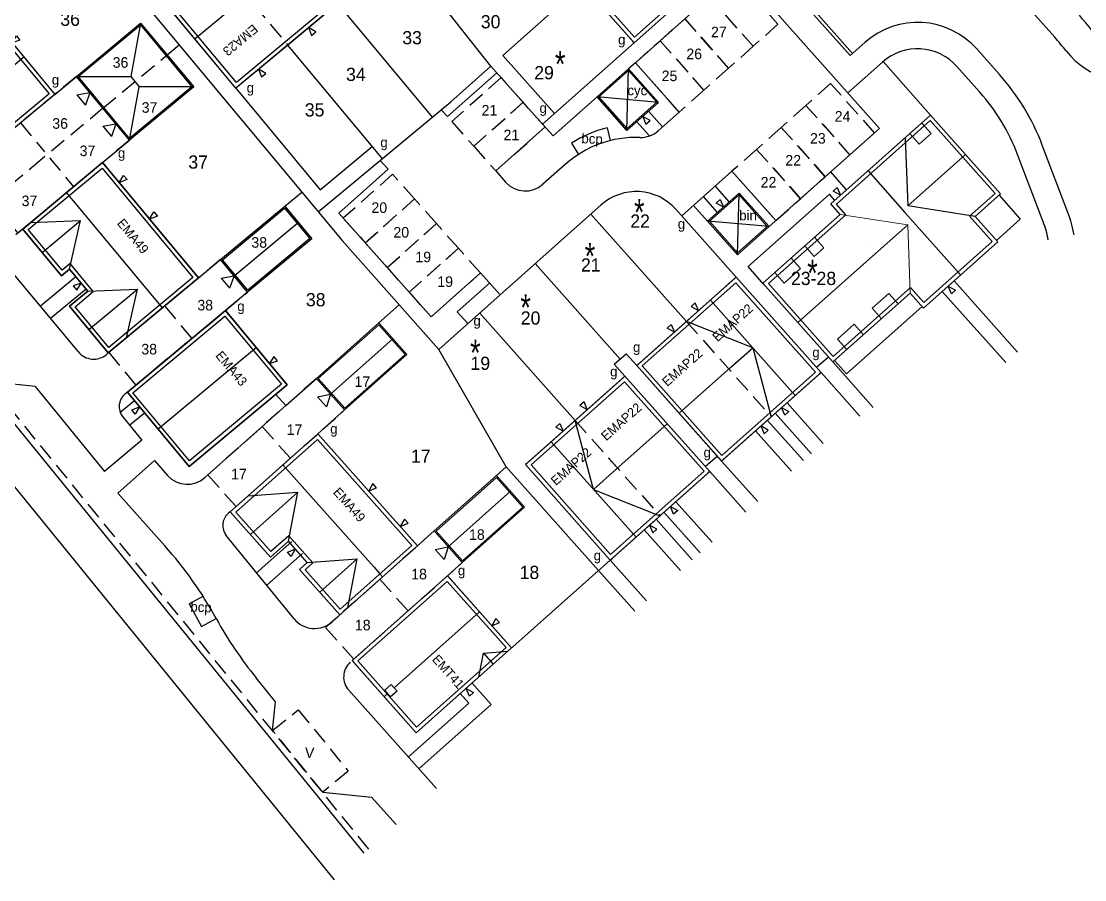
# Model space of a CAD drawing. Header units: millimetres. Extents: x 417385519 to 419804394, y 187233028 to 187812599.
# Drawn here: x 419588950 to 419669468, y 187490802 to 187555782 of the extents above; entities that cross this region are included whole.
import ezdxf
from ezdxf.enums import TextEntityAlignment as Align

# ---------------------------------------------------------------- set-up
doc = ezdxf.new("R2018")
doc.units = ezdxf.units.MM
doc.header["$LTSCALE"] = 100
doc.linetypes.add('DASHED', pattern=[19.05, 12.7, -6.35])
for name, color, linetype in [('0 Porch Detail', 7, 'Continuous'), ('CB-E-CHANNEL', 3, 'Continuous'), ('CB-E-FOOTPATH', 1, 'Continuous'), ('CB-H-CHIMNEY', 1, 'Continuous'), ('CB-H-DOORFRONT', 1, 'Continuous'), ('CB-H-DOORREAR', 4, 'Continuous'), ('CB-H-EXTWALL', 3, 'Continuous'), ('CB-H-EXTWALL2', 7, 'Continuous'), ('CB-H-GARAGE-DOOR', 4, 'Continuous'), ('CB-H-PARTY CENTRE', 1, 'DASHED'), ('CB-H-ROOF', 1, 'Continuous'), ('CB-P-AFFORDABLE', 10, 'Continuous'), ('CB-P-DRIVE', 7, 'Continuous'), ('CB-P-FENCE', 2, 'Continuous'), ('CB-P-FOOTPATH', 1, 'Continuous'), ('CB-P-GATES', 6, 'Continuous'), ('CB-P-HOUSE-REF', 7, 'Continuous'), ('CB-P-PARKING', 1, 'DASHED'), ('CB-P-PARKING-NO', 1, 'Continuous'), ('CB-P-PLOT-NO', 4, 'Continuous'), ('CB-REVCLOUD', 10, 'Continuous'), ('H-House-Outline', 7, 'Continuous')]:
    doc.layers.add(name, color=color, linetype=linetype)
doc.layers.add('CB FURNITURE', color=1, linetype='Continuous', lineweight=9)
doc.styles.add('CB-P-HOUSE-REF', font='')
doc.styles.add('Cooper Baillie', font='')
doc.styles.add('SIMON COOPER SWISS LIGHT CONDENSED', font='')
doc.styles.get("Standard").update_dxf_attribs({"font": 'arial.ttf'})
doc.styles.get('CB-P-HOUSE-REF').set_extended_font_data('Gill Sans')
doc.styles.get('Cooper Baillie').set_extended_font_data('Gill Sans')
doc.styles.get('SIMON COOPER SWISS LIGHT CONDENSED').set_extended_font_data('Swis721 LtCn BT')

# ---------------------------------------------------------------- blocks, each defined once
blk = doc.blocks.new('*U265')
at = {"layer": 'CB-H-EXTWALL2'}
for p, q in [((0, 7817), (6290, 7817)), ((0, 1500), (0, 7817)), ((6290, 7817), (6290, 1500)), ((6290, 1500), (0, 1500))]:
    blk.add_line(p, q, dxfattribs=at)
at = {"layer": 'CB-H-GARAGE-DOOR'}
for p, q in [((1102, 634), (1602, 1500)), ((1602, 1500), (2102, 634)), ((4188, 634), (4688, 1500)), ((4688, 1500), (5187, 634)), ((1102, 634), (2102, 634)), ((4188, 634), (5187, 634))]:
    blk.add_line(p, q, dxfattribs=at)
at = {"layer": 'CB-H-ROOF'}
for p, q in [((0, 7817), (2650, 4658)), ((6290, 7817), (3640, 4658)), ((0, 1500), (2650, 4658)), ((2650, 4658), (3640, 4658)), ((6290, 1500), (3640, 4658))]:
    blk.add_line(p, q, dxfattribs=at)
at = {"layer": 'CB-P-PARKING'}
for p, q in [((3145, 1500), (3145, 7817)), ((0, 1500), (0, -4500)), ((3145, 1500), (3145, -4500)), ((6290, 1500), (6290, -4500)), ((0, -4000), (2852, -4000)), ((3438, -4000), (6290, -4000)), ((0, -4500), (0, -9500)), ((3145, -4500), (3145, -9500)), ((6290, -4500), (6290, -9500)), ((0, -9500), (6290, -9500))]:
    blk.add_line(p, q, dxfattribs=at)
blk = doc.blocks.new('*U257')
at = {"layer": 'CB-H-EXTWALL2'}
for p, q in [((0, 7817), (3204, 7817)), ((0, 1500), (0, 7817)), ((3204, 7817), (3204, 1500)), ((3204, 1500), (0, 1500))]:
    blk.add_line(p, q, dxfattribs=at)
at = {"layer": 'CB-H-GARAGE-DOOR'}
for p, q in [((1102, 634), (1602, 1500)), ((1602, 1500), (2102, 634)), ((1102, 634), (2102, 634))]:
    blk.add_line(p, q, dxfattribs=at)
at = {"layer": 'CB-H-ROOF'}
blk.add_line((1602, 1500), (1602, 7817), dxfattribs=at)
at = {"layer": 'CB-P-PARKING'}
for p, q in [((0, 1500), (0, -4500)), ((3204, -4500), (3204, 1500)), ((0, -4000), (3204, -4000)), ((0, -4500), (0, -9500)), ((3204, -4500), (3204, -9500)), ((0, -9500), (3204, -9500))]:
    blk.add_line(p, q, dxfattribs=at)
blk = doc.blocks.new('*U240')
at = {"layer": '0 Porch Detail'}
for points in [[(8248, 5689), (8248, 5989), (7948, 5989), (7948, 5689)], [(8248, 3676), (8248, 3976), (7948, 3976), (7948, 3676)]]:
    blk.add_lwpolyline(points, close=True, dxfattribs=at)
at = {"layer": 'CB-H-DOORFRONT', "flags": 128}
blk.add_lwpolyline([(7903, 5262), (7903, 4847), (7303, 5055)], close=True, dxfattribs=at)
at = {"layer": 'CB-H-DOORREAR', "flags": 128}
blk.add_lwpolyline([(5264, 10265), (4848, 10265), (5056, 9665)], close=True, dxfattribs=at)
at = {"layer": 'CB-H-EXTWALL'}
for points in [[(176, 9665), (0, 9665), (0, 0), (176, 0)], [(176, 0), (7303, 0), (7303, 9665), (176, 9665)]]:
    blk.add_lwpolyline(points, dxfattribs=at)
at = {"layer": 'CB-H-ROOF'}
for p, q in [((3652, 9665), (3652, 1018)), ((6187, 7808, 0), (7303, 9273)), ((7303, 6342), (6187, 7808, 0)), ((6187, 7808, 0), (7303, 7808)), ((3652, 1018), (3652, 352)), ((3652, 352), (3652, 0))]:
    blk.add_line(p, q, dxfattribs=at)
at = {"layer": 'CB-P-HOUSE-REF', "style": 'CB-P-HOUSE-REF'}
blk.add_attdef('EMT41', text='', height=700, dxfattribs=at).set_placement((5452, 4884), align=Align.MIDDLE_CENTER)
blk = doc.blocks.new('*U195')
at = {"layer": 'CB-H-DOORFRONT', "flags": 128}
blk.add_lwpolyline([(1437, -600), (1021, -600), (1229, 0)], close=True, dxfattribs=at)
at = {"layer": 'CB-H-DOORREAR', "flags": 128}
blk.add_lwpolyline([(3235, 10265), (2820, 10265), (3027, 9665)], close=True, dxfattribs=at)
at = {"layer": 'CB-H-EXTWALL'}
for p, q in [((5095, 9665), (176, 9665)), ((5095, 0), (176, 0))]:
    blk.add_line(p, q, dxfattribs=at)
blk.add_lwpolyline([(5095, 9665), (5271, 9665), (5271, 0), (5095, 0)], dxfattribs=at)
at = {"layer": 'CB-H-PARTY CENTRE'}
blk.add_line((176, 0), (176, 9665), dxfattribs=at)
at = {"layer": 'CB-H-ROOF'}
blk.add_line((0, 4832), (5271, 4832), dxfattribs=at)
at = {"layer": 'CB-P-HOUSE-REF', "style": 'CB-P-HOUSE-REF'}
blk.add_attdef('EMA23', text='', height=700, dxfattribs=at).set_placement((2685, 7098), align=Align.MIDDLE_CENTER)
blk = doc.blocks.new('*U196')
at = {"layer": 'CB-H-DOORFRONT', "flags": 128}
blk.add_lwpolyline([(1437, -600), (1021, -600), (1229, 0)], close=True, dxfattribs=at)
at = {"layer": 'CB-H-DOORREAR', "flags": 128}
blk.add_lwpolyline([(3235, 10265), (2820, 10265), (3027, 9665)], close=True, dxfattribs=at)
at = {"layer": 'CB-H-EXTWALL'}
for p, q in [((5095, 9665), (176, 9665)), ((5095, 0), (176, 0))]:
    blk.add_line(p, q, dxfattribs=at)
at = {"layer": 'CB-H-PARTY CENTRE'}
for p, q in [((176, 0), (176, 9665)), ((5095, 0), (5095, 9665))]:
    blk.add_line(p, q, dxfattribs=at)
at = {"layer": 'CB-H-ROOF'}
blk.add_line((0, 4832), (5271, 4832), dxfattribs=at)
at = {"layer": 'CB-P-HOUSE-REF', "style": 'CB-P-HOUSE-REF'}
blk.add_attdef('EMA23', text='', height=700, dxfattribs=at).set_placement((2685, 7098), align=Align.MIDDLE_CENTER)
blk = doc.blocks.new('*U207')
at = {"layer": 'CB-H-DOORFRONT', "flags": 128}
blk.add_lwpolyline([(5595, 1200), (5179, 1200), (5387, 1800)], close=True, dxfattribs=at)
at = {"layer": 'CB-H-DOORREAR', "flags": 128}
for points in [[(5997, 9477), (5581, 9477), (5789, 8878)], [(9597, 9477), (9181, 9477), (9389, 8878)]]:
    blk.add_lwpolyline(points, close=True, dxfattribs=at)
at = {"layer": 'CB-H-EXTWALL'}
blk.add_lwpolyline([(4602, 1800), (4602, 0), (0, 0), (0, 8878), (11352, 8878), (11352, 1012), (6750, 1012), (6750, 1800)], close=True, dxfattribs=at)
at = {"layer": 'CB-H-ROOF'}
for p, q in [((0, 5339), (10335, 5339)), ((10335, 5339), (11000, 5339)), ((11000, 5339), (11352, 5339)), ((0, 1800), (2301, 4803)), ((2301, 0), (2301, 4803)), ((4602, 1800), (2301, 4803)), ((6750, 1800), (9051, 4803)), ((9051, 1012), (9051, 4803)), ((11352, 1800), (9051, 4803))]:
    blk.add_line(p, q, dxfattribs=at)
at = {"layer": 'CB-P-HOUSE-REF', "style": 'CB-P-HOUSE-REF'}
blk.add_attdef('EMA49', text='', height=700, dxfattribs=at).set_placement((5603, 7088), align=Align.MIDDLE_CENTER)
blk = doc.blocks.new('*U202')
at = {"layer": 'CB-H-DOORFRONT', "flags": 128}
blk.add_lwpolyline([(1656, -600), (1241, -600), (1448, 0)], close=True, dxfattribs=at)
at = {"layer": 'CB-H-DOORREAR', "flags": 128}
blk.add_lwpolyline([(5435, 10265), (5019, 10265), (5227, 9665)], close=True, dxfattribs=at)
at = {"layer": 'CB-H-EXTWALL'}
for points in [[(176, 9665), (0, 9665), (0, 0), (176, 0)], [(176, 0), (7303, 0), (7303, 9665), (176, 9665)]]:
    blk.add_lwpolyline(points, dxfattribs=at)
at = {"layer": 'CB-H-ROOF'}
blk.add_line((3652, 9665), (3652, 0), dxfattribs=at)
at = {"layer": 'CB-P-HOUSE-REF', "style": 'CB-P-HOUSE-REF'}
blk.add_attdef('EMA43', text='', height=700, dxfattribs=at).set_placement((3659, 7205), align=Align.MIDDLE_CENTER)
blk = doc.blocks.new('*U212')
at = {"layer": 'CB-H-DOORFRONT', "flags": 128}
blk.add_lwpolyline([(1429, -600), (1013, -600), (1221, 0)], close=True, dxfattribs=at)
at = {"layer": 'CB-H-DOORREAR', "flags": 128}
blk.add_lwpolyline([(1782, 10265), (1367, 10265), (1574, 9665)], close=True, dxfattribs=at)
at = {"layer": 'CB-H-EXTWALL'}
for points in [[(5882, 9665), (176, 9665)], [(5882, 0), (6058, 0), (6058, 9665), (5882, 9665)], [(176, 0), (5882, 0)]]:
    blk.add_lwpolyline(points, dxfattribs=at)
at = {"layer": 'CB-H-PARTY CENTRE'}
blk.add_line((176, 9665), (176, 0), dxfattribs=at)
at = {"layer": 'CB-H-ROOF'}
blk.add_line((0, 4832), (6058, 4832), dxfattribs=at)
at = {"layer": 'CB-P-HOUSE-REF', "color": 1, "style": 'CB-P-HOUSE-REF'}
blk.add_attdef('EMAP32', text='', height=700, dxfattribs=at).set_placement((3066, 7077), align=Align.MIDDLE_CENTER)
blk = doc.blocks.new('*U271')
at = {"layer": 'CB-P-PARKING'}
for points in [[(-1250, 0), (1250, 0), (1250, 5000), (-1250, 5000)], [(1250, 0), (3750, 0), (3750, 5000), (1250, 5000)], [(3750, 0), (6250, 0), (6250, 5000), (3750, 5000)], [(6250, 0), (8750, 0), (8750, 5000), (6250, 5000)]]:
    blk.add_lwpolyline(points, close=True, dxfattribs=at)
blk = doc.blocks.new('*U272')
at = {"layer": 'CB-P-PARKING'}
for points in [[(-1250, 0), (1250, 0), (1250, 5000), (-1250, 5000)], [(1250, 0), (3750, 0), (3750, 5000), (1250, 5000)]]:
    blk.add_lwpolyline(points, close=True, dxfattribs=at)
blk = doc.blocks.new('CB-CYCLE-6-SPACES')
at = {"layer": 'CB-H-DOORFRONT', "flags": 128}
blk.add_lwpolyline([(1810, -600), (1394, -600), (1602, 0)], close=True, dxfattribs=at)
at = {"layer": 'CB-H-EXTWALL2'}
blk.add_lwpolyline([(0, 3406), (3204, 3406), (3204, 0), (0, 0)], close=True, dxfattribs=at)
blk = doc.blocks.new('BLOCK A - REV A')
at = {"layer": 'CB FURNITURE'}
for q in [(7848, 7970), (7848, 0)]:
    blk.add_line((11131, 3985, 0), q, dxfattribs=at)
blk.add_lwpolyline([(15840, 9040), (15840, 7974), (17050, 7974), (17050, 9040)], dxfattribs=at)
for points, elevation in [([(1214, 7970), (1214, 6904), (2874, 6904), (2874, 7970)], -18), ([(4252, 7970), (4252, 6904), (5237, 6904), (5237, 7970)], -19), ([(1408, 0), (1408, 1063), (3104, 1063), (3104, 0)], -75), ([(4920, 0), (4920, 1063), (6616, 1063), (6616, 0)], -75)]:
    blk.add_lwpolyline(points, dxfattribs=dict(at, elevation=elevation))
at = {"layer": 'CB-H-DOORFRONT', "elevation": 0, "flags": 128}
for points in [[(8615, 9639), (9030, 9639), (8823, 9040)], [(10550, -2118), (10135, -2118), (10342, -1518)]]:
    blk.add_lwpolyline(points, close=True, dxfattribs=at)
at = {"layer": 'CB-H-EXTWALL'}
blk.add_lwpolyline([(0, 0), (0, 7970), (7848, 7970), (7848, 9040), (17955, 9040), (17955, 1070), (15367, 1070), (15367, -1518), (7848, -1518), (7848, 0)], close=True, dxfattribs=at)
at = {"layer": 'CB-H-ROOF'}
for p, q in [((11607, 9040), (11607, 4830)), ((15367, 9039), (12087, 5054, 0)), ((17955, 5054), (12087, 5054)), ((15367, 1070), (12087, 5054, 0)), ((11607, -1518), (11607, 4830)), ((0, 3985), (11131, 3985)), ((17792, 1070, 0), (17792, -1355, 0)), ((163, 0, 0), (163, -1355, 0)), ((163, -1355, 0), (7848, -1355, 0)), ((15367, -1355, 0), (17792, -1355, 0))]:
    blk.add_line(p, q, dxfattribs=at)
at = {"layer": 'CB-P-HOUSE-REF', "color": 1, "lineweight": 30}
blk.add_attdef('REF', text='', height=700, dxfattribs=at).set_placement((7631, 4946), align=Align.MIDDLE_CENTER)
blk = doc.blocks.new('*U241')
at = {"layer": 'CB-H-CHIMNEY'}
blk.add_lwpolyline([(3319, 1018), (3984, 1018), (3984, 352), (3319, 352)], close=True, dxfattribs=at)
at = {"layer": 'CB-H-DOORFRONT', "flags": 128}
blk.add_lwpolyline([(7903, 5262), (7903, 4847), (7303, 5055)], close=True, dxfattribs=at)
at = {"layer": 'CB-H-DOORREAR', "flags": 128}
blk.add_lwpolyline([(5264, 10265), (4848, 10265), (5056, 9665)], close=True, dxfattribs=at)
at = {"layer": 'CB-H-EXTWALL'}
for points in [[(176, 9665), (0, 9665), (0, 0), (176, 0)], [(176, 0), (7303, 0), (7303, 9665), (176, 9665)]]:
    blk.add_lwpolyline(points, dxfattribs=at)
at = {"layer": 'CB-H-ROOF'}
for p, q in [((3652, 9665), (3652, 1018)), ((6187, 7808, 0), (7303, 9273)), ((7303, 6342), (6187, 7808, 0)), ((6187, 7808, 0), (7303, 7808)), ((3652, 352), (3652, 0))]:
    blk.add_line(p, q, dxfattribs=at)
at = {"layer": 'CB-P-HOUSE-REF', "style": 'CB-P-HOUSE-REF'}
blk.add_attdef('EMT41', text='', height=700, dxfattribs=at).set_placement((5452, 4884), align=Align.MIDDLE_CENTER)
blk = doc.blocks.new('*U209')
at = {"layer": 'CB-H-DOORFRONT', "flags": 128}
blk.add_lwpolyline([(1434, -600), (1018, -600), (1226, 0)], close=True, dxfattribs=at)
at = {"layer": 'CB-H-DOORREAR', "flags": 128}
blk.add_lwpolyline([(1609, 10265), (1193, 10265), (1401, 9665)], close=True, dxfattribs=at)
at = {"layer": 'CB-H-EXTWALL'}
for p, q in [((176, 9665), (5039, 9665)), ((5039, 0), (176, 0))]:
    blk.add_line(p, q, dxfattribs=at)
blk.add_lwpolyline([(5039, 9665), (5215, 9665), (5215, 0), (5039, 0)], dxfattribs=at)
at = {"layer": 'CB-H-PARTY CENTRE'}
blk.add_line((176, 9665), (176, 0), dxfattribs=at)
at = {"layer": 'CB-H-ROOF'}
blk.add_line((0, 4832), (5215, 4832), dxfattribs=at)
at = {"layer": 'CB-P-HOUSE-REF', "color": 1, "style": 'CB-P-HOUSE-REF'}
blk.add_attdef('EMAP22', text='', height=700, dxfattribs=at).set_placement((2725, 7268), align=Align.MIDDLE_CENTER)
blk = doc.blocks.new('*U211')
at = {"layer": 'CB-H-DOORFRONT', "flags": 128}
blk.add_lwpolyline([(1434, -600), (1018, -600), (1226, 0)], close=True, dxfattribs=at)
at = {"layer": 'CB-H-DOORREAR', "flags": 128}
blk.add_lwpolyline([(1609, 10265), (1193, 10265), (1401, 9665)], close=True, dxfattribs=at)
at = {"layer": 'CB-H-EXTWALL'}
for p, q in [((176, 9665), (5039, 9665)), ((5039, 0), (176, 0))]:
    blk.add_line(p, q, dxfattribs=at)
blk.add_lwpolyline([(5039, 9665), (5215, 9665), (5215, 0), (5039, 0)], dxfattribs=at)
at = {"layer": 'CB-H-PARTY CENTRE'}
blk.add_line((176, 9665), (176, 0), dxfattribs=at)
at = {"layer": 'CB-H-ROOF'}
blk.add_line((2608, 9665), (2608, 0), dxfattribs=at)
at = {"layer": 'CB-P-HOUSE-REF', "color": 1, "style": 'CB-P-HOUSE-REF'}
blk.add_attdef('EMAP22', text='', height=700, dxfattribs=at).set_placement((2725, 7268), align=Align.MIDDLE_CENTER)

msp = doc.modelspace()

# ---------------------------------------------------------------- linework, layer by layer
at = {"layer": 'CB-E-CHANNEL'}
for p, q in [((419651698.98, 187553183.61), (419648508.3, 187556769.63)), ((419667193.35, 187554574.16), (419665453.87, 187556529.18)), ((419651698.98, 187553183.61), (419652819.61, 187554180.7)), ((419663020.66, 187551741.97), (419661290.49, 187553686.51)), ((419668195.93, 187541316.21), (419666253.61, 187546415.57))]:
    msp.add_line(p, q, dxfattribs=at)
for centre, radius, start, end in [((419656807.96, 187549698.17), 6000, 41.6612148, 131.6612148), ((419650383.87, 187539617.85), 22500, 38.2038364, 41.6612148), ((419672779.61, 187557243.99), 6000, 218.2038364, 290.8515752), ((419650133.39, 187540275.46), 17250, 20.8515752, 41.6612148), ((419658832.55, 187537803.91), 10000.46, 10.4200426, 20.5615354)]:
    msp.add_arc(centre, radius, start, end, dxfattribs=at)
at = {"layer": 'CB-E-FOOTPATH'}
for p, q in [((419651534.25, 187550359.98), (419654149.06, 187552686.52)), ((419614902.22, 187492802.6), (419566855.19, 187551819.08)), ((419661526.48, 187550412.52), (419659796.31, 187552357.07)), ((419612662.7, 187490801.72), (419564308.78, 187550195.16)), ((419666326.92, 187540604.31), (419664384.6, 187545703.68))]:
    msp.add_line(p, q, dxfattribs=at)
for centre, radius, start, end in [((419650383.87, 187539617.85), 25000, 27.7285221, 41.6612148), ((419656807.96, 187549698.17), 4000, 41.6612148, 131.6612148), ((419650133.39, 187540275.46), 15250, 20.8515752, 41.6612148), ((419658832.55, 187537803.91), 8000.46, 10.4200426, 20.5615354)]:
    msp.add_arc(centre, radius, start, end, dxfattribs=at)
at = {"layer": 'CB-H-ROOF'}
for p, q in [((419634806.99, 187547515.57), (419634936.61, 187552189.93)), ((419637200.66, 187549645.35), (419632542.94, 187550060.16)), ((419643178.53, 187538106.74), (419643308.15, 187542781.1)), ((419645572.21, 187540236.52), (419640914.48, 187540651.33)), ((419644340.11, 187531073.12), (419639311.38, 187533067.23)), ((419642655.33, 187529574.08), (419644340.11, 187531073.12)), ((419644340.11, 187531073.12), (419645735.94, 187525846.62)), ((419632281.54, 187520343.96), (419630885.71, 187525570.46)), ((419633966.32, 187521843), (419632281.54, 187520343.96)), ((419632281.54, 187520343.96), (419637310.28, 187518349.85))]:
    msp.add_line(p, q, dxfattribs=at)
at = {"layer": 'CB-P-DRIVE'}
for p, q in [((419635447.24, 187552644.27), (419643291.66, 187559623.88)), ((419643291.66, 187559623.88), (419653927.26, 187547670.46)), ((419635447.24, 187552644.27), (419638770.86, 187548908.83)), ((419624951.59, 187551888.65), (419621216.14, 187548565.02)), ((419621216.14, 187548565.02), (419620749.71, 187549089.25)), ((419638770.86, 187548908.83), (419637180.28, 187547493.6)), ((419628607.57, 187547779.66), (419624872.13, 187544456.04)), ((419653927.26, 187547670.46), (419645572.21, 187540236.52)), ((419616733.61, 187544576.67), (419616133.57, 187545251.07)), ((419612998.17, 187541253.05), (419616733.61, 187544576.67)), ((419624872.13, 187544456.04), (419625625.07, 187543609.8)), ((419630134.11, 187544944.67), (419628448.7, 187543445.07)), ((419642759.21, 187544426.3), (419642248.58, 187543971.96)), ((419646082.83, 187540690.85), (419642759.21, 187544426.3)), ((419642248.58, 187543971.96), (419638958.4, 187541044.52)), ((419619977.78, 187533408.62), (419612998.17, 187541253.05)), ((419589058.84, 187540051.54), (419588526.54, 187539608.95)), ((419593278.08, 187530749.08), (419588265.6, 187536794.55)), ((419623713.23, 187536732.25), (419619977.78, 187533408.62)), ((419623713.23, 187536732.25), (419625197.37, 187535064.21)), ((419595538.39, 187530674.98), (419595391.81, 187530553.1)), ((419589999.63, 187528142.32), (419586482.51, 187528502.67)), ((419589999.63, 187528142.32), (419595238.7, 187521707.13)), ((419596981.3, 187527707.86), (419596787.24, 187527546.5)), ((419608975.11, 187526686.09), (419602857.26, 187521242.71)), ((419596623.85, 187525866.17), (419598083.87, 187524072.81)), ((419598083.87, 187524072.81), (419595238.7, 187521707.13)), ((419599036.54, 187522528.07), (419596272.32, 187520068.58)), ((419599036.54, 187522528.07), (419600033.63, 187521407.43)), ((419596272.32, 187520068.58), (419599831.19, 187516068.75)), ((419604772.81, 187518658.43), (419604607.22, 187518511.1)), ((419609604.2, 187510555.88), (419604474.3, 187516856.97)), ((419613215.04, 187510974.28), (419612484.64, 187510324.41)), ((419608207.05, 187504273.94), (419606742.15, 187506073.3)), ((419613739.04, 187505139.95), (419620385.1, 187497701.18)), ((419607983.58, 187502092.76), (419608207.05, 187504273.94)), ((419611771.7, 187497439.79), (419615458.06, 187497062.1)), ((419615458.06, 187497062.1), (419617327.63, 187494969.54))]:
    msp.add_line(p, q, dxfattribs=at)
for centre, radius, start, end in [((419635518.38, 187538893.25), 8100, 88.1136897, 131.6612148), ((419635850.83, 187548987.78), 2000, 268.1136897, 311.6612148), ((419627119.25, 187544939.25), 2000, 221.6612148, 311.6612148), ((419594432.8, 187531706.49), 1500, 219.6631501, 309.7425148), ((419597554.44, 187526623.79), 1200, 129.7425148, 219.1500348), ((419601527.81, 187522736.88), 2000, 221.6612148, 311.6612148), ((419605404.89, 187517614.6), 1200, 131.6612148, 219.1500348), ((419577418.54, 187496127), 30000, 28.7800269, 41.6612148), ((419630007.01, 187525013.89), 30000, 208.7800269, 219.1500348), ((419611155.19, 187511818.58), 2000, 219.1500348, 311.6612148), ((419614857.63, 187506139.34), 1500, 131.6612148, 221.7786964)]:
    msp.add_arc(centre, radius, start, end, dxfattribs=at)
at = {"layer": 'CB-P-FENCE'}
for p, q in [((419624506.19, 187552389.23), (419614734.29, 187564764.57)), ((419597329.23, 187558311.71), (419613240.09, 187539175.9)), ((419631438.02, 187558556.85), (419625402.7, 187553186.9)), ((419612895.24, 187557130.26), (419620058.77, 187548514.76)), ((419635348.09, 187554162.29), (419628416.27, 187547994.67)), ((419599992.02, 187553232.27), (419600914.73, 187553999.48)), ((419609113.09, 187553985.51), (419616062.5, 187545627.53)), ((419629312.77, 187548792.34), (419625402.7, 187553186.9)), ((419657802.22, 187548682.27), (419654199.87, 187552730.97)), ((419624506.19, 187552389.23), (419621476.57, 187549693.61)), ((419628416.27, 187547994.67), (419624506.19, 187552389.23)), ((419591486.76, 187550250.53), (419593123.99, 187551611.84)), ((419605198.35, 187550724.55), (419611591.74, 187543035.29)), ((419611436.24, 187541345.38), (419621476.57, 187549693.61)), ((419595106.44, 187545079.93), (419597142.89, 187546773.19)), ((419611591.74, 187543035.29), (419615509.41, 187546292.72)), ((419616062.5, 187545627.53), (419616276.62, 187545370.01)), ((419608894.24, 187541779.97), (419610183.54, 187542851.98)), ((419632859.48, 187541881.61), (419620565.42, 187530942.92)), ((419639311.38, 187533067.23), (419632083.26, 187541190.96)), ((419643075.95, 187536416.78), (419638506.73, 187541552.15)), ((419620565.42, 187530942.92), (419613240.09, 187539175.9)), ((419602364.53, 187536350.71), (419604036.94, 187537741.27)), ((419634300.88, 187530215.35), (419627870.42, 187537442.57)), ((419606085.38, 187535277.63), (419604412.97, 187533887.07)), ((419616018.71, 187532953.16), (419617558.11, 187534322.85)), ((419630885.71, 187525570.46), (419623657.59, 187533694.19)), ((419625665.26, 187522051.92), (419620565.42, 187530942.92)), ((419633852.62, 187529816.52), (419634749.13, 187530614.19)), ((419634749.13, 187530614.19), (419635546.8, 187529717.68)), ((419650064.66, 187530367.38), (419649168.16, 187529569.71)), ((419634650.29, 187528920.01), (419633852.62, 187529816.52)), ((419608975.11, 187526686.09), (419611299.35, 187528754.1)), ((419608209.74, 187527546.3), (419608975.11, 187526686.09)), ((419613429.13, 187526360.42), (419611405.09, 187524559.52)), ((419640742.49, 187522072.94), (419641639, 187522870.61)), ((419625665.26, 187522051.92), (419624930.88, 187521398.49)), ((419632649.2, 187514202.63), (419625665.26, 187522051.92)), ((419618951.37, 187516078.21), (419620211.52, 187517199.43)), ((419621220.67, 187513808.67), (419622341.3, 187514805.76)), ((419625935.3, 187508228.92), (419633545.7, 187515000.3))]:
    msp.add_line(p, q, dxfattribs=at)
at = {"layer": 'CB-P-FENCE', "linetype": 'DASHED'}
msp.add_line((419615258.23, 187493120.67), (419566697.62, 187552810.13), dxfattribs=at)
at = {"layer": 'CB-P-FENCE'}
msp.add_arc((419635518.38, 187538893.25), 4000, 41.6612149, 131.6612148, dxfattribs=at)
at = {"layer": 'CB-P-FOOTPATH'}
for p, q in [((419651885.75, 187553349.79), (419648695.07, 187556935.81)), ((419635447.24, 187552644.27), (419634936.61, 187552189.93)), ((419632542.94, 187550060.16), (419629213.94, 187547098.16)), ((419636452.08, 187548979.3), (419637511.65, 187547788.44)), ((419628416.27, 187547994.67), (419629213.94, 187547098.16)), ((419633298.06, 187547718.23), (419633542.05, 187546748.45)), ((419635555.57, 187548181.63), (419636516.38, 187547101.77)), ((419651442.53, 187543023.72, 0), (419650232.82, 187544383.32, 0)), ((419642559.57, 187542115.05), (419641500, 187543305.91)), ((419641663.06, 187541317.38), (419640603.49, 187542508.24)), ((419650133.99, 187542689.15, 0), (419643976.2, 187537210.24)), ((419650546.03, 187542226.05, 0), (419650133.99, 187542689.15, 0)), ((419640914.48, 187540651.33), (419639854.91, 187541842.18)), ((419645173.62, 187535864.46), (419643976.2, 187537210.24)), ((419593086.85, 187536438.72), (419590407.24, 187534210.13)), ((419624399.7, 187535960.72), (419621963.42, 187533793.03)), ((419659581.09, 187536133.51, 0), (419664379.62, 187530740.41, 0)), ((419593854.17, 187535516.1), (419591174.56, 187533287.52)), ((419658684.59, 187535335.84, 0), (419663483.12, 187529942.74, 0)), ((419622761.09, 187532896.52), (419621963.42, 187533793.03)), ((419650397.03, 187529993.84), (419653459.45, 187526551.96)), ((419649500.52, 187529196.17), (419652440.21, 187525892.23)), ((419597528.57, 187527059.37), (419596400.27, 187526140.79)), ((419646931.47, 187526910.34), (419649672.48, 187523829.7)), ((419598286.2, 187526128.78), (419597157.9, 187525210.19)), ((419646034.96, 187526112.67), (419648775.98, 187523032.03)), ((419645436.1, 187525581.48), (419648168.17, 187522523.54)), ((419644541.23, 187524781.97), (419647273.3, 187521724.03)), ((419641971.36, 187522497.07), (419644708.95, 187519432.95)), ((419641074.86, 187521699.4), (419643814.09, 187518633.45)), ((419638504.99, 187519414.5), (419641249.73, 187516342.37)), ((419637610.12, 187518614.99), (419640354.87, 187515542.86)), ((419637010.44, 187518084.71), (419639757.92, 187515009.53)), ((419636115.57, 187517285.21), (419638863.05, 187514210.02)), ((419609438.96, 187516402.94), (419606734.89, 187513996.99)), ((419610236.63, 187515506.44), (419607532.56, 187513100.48)), ((419633545.7, 187515000.3), (419636298.7, 187511918.94)), ((419632649.2, 187514202.63), (419635403.83, 187511119.44)), ((419601653.21, 187511673.59), (419602713.8, 187512256.17)), ((419601653.21, 187511673.59), (419602596.1, 187509957.06)), ((419602596.1, 187509957.06), (419603712.77, 187510570.45)), ((419623079.03, 187505686.87), (419624524.47, 187504062.33)), ((419622830.3, 187504161.17), (419618242.17, 187500078.86)), ((419622182.52, 187504889.2), (419622830.3, 187504161.17)), ((419624524.47, 187504062.33), (419619052.06, 187499193.22))]:
    msp.add_line(p, q, dxfattribs=at)
msp.add_arc((419635518.38, 187538893.25), 9100, 104.1222272, 122.7109821, dxfattribs=at)
at = {"layer": 'CB-P-PARKING'}
msp.add_lwpolyline([(419611771.7, 187497439.79), (419607983.58, 187502092.76), (419609922.32, 187503671.15), (419613710.43, 187499018.18)], close=True, dxfattribs=at)
at = {"layer": 'CB-REVCLOUD'}
msp.add_line((419630600.72, 187546550.06), (419631141.13, 187545708.65), dxfattribs=at)
at = {"layer": 'H-House-Outline'}
for p, q in [((419635348.09, 187554162.29), (419624856.08, 187565954.33)), ((419635372.8, 187554585.84), (419625279.62, 187565929.62)), ((419642568.7, 187560586.86), (419635348.09, 187554162.29)), ((419642145.16, 187560611.57), (419635372.8, 187554585.84)), ((419616812.91, 187560387.69), (419605198.35, 187550724.55)), ((419616390.49, 187560426.5), (419605237.17, 187551147.09)), ((419605198.35, 187550724.55), (419599016.2, 187558159.75)), ((419605237.17, 187551147.09), (419599438.68, 187558120.87)), ((419586817.67, 187555865.99), (419591486.76, 187550250.53)), ((419593123.99, 187551611.84), (419597981.3, 187555650.54)), ((419597981.3, 187555650.54), (419602002.74, 187550814)), ((419586778.79, 187555443.51), (419591064.28, 187550289.4)), ((419593264.78, 187551598.85), (419597968.34, 187555509.71)), ((419597968.34, 187555509.71), (419601861.91, 187550826.96)), ((419632542.94, 187550060.16), (419634936.61, 187552189.93)), ((419632684.12, 187550051.92), (419634928.37, 187552048.75)), ((419634928.37, 187552048.75), (419637059.48, 187549653.59)), ((419634936.61, 187552189.93), (419637200.66, 187549645.35)), ((419597142.89, 187546773.19), (419593123.99, 187551611.84)), ((419597155.89, 187546914.05), (419593264.78, 187551598.85)), ((419601861.91, 187550826.96), (419597155.89, 187546914.05)), ((419591486.76, 187550250.53), (419584055.1, 187544071.32)), ((419591064.28, 187550289.4), (419584093.97, 187544493.8)), ((419602002.74, 187550814), (419597142.89, 187546773.19)), ((419634806.99, 187547515.57), (419632542.94, 187550060.16)), ((419634815.23, 187547656.76), (419632684.12, 187550051.92)), ((419637200.66, 187549645.35), (419634806.99, 187547515.57)), ((419637059.48, 187549653.59), (419634815.23, 187547656.76)), ((419650251.02, 187541963.57, 0), (419657802.22, 187548682.27, 0)), ((419657802.22, 187548682.27, 0), (419663100.07, 187542727.98, 0)), ((419650674.57, 187541938.86, 0), (419657777.51, 187548258.73, 0)), ((419657777.51, 187548258.73, 0), (419662676.53, 187542752.69, 0)), ((419589058.84, 187540051.53), (419595106.44, 187545079.93)), ((419589481.32, 187540012.66), (419595067.56, 187544657.45)), ((419595067.56, 187544657.45), (419601942.05, 187536389.58)), ((419595106.44, 187545079.93), (419602364.53, 187536350.71)), ((419640914.48, 187540651.33), (419643308.15, 187542781.1)), ((419643308.15, 187542781.1), (419645572.21, 187540236.52)), ((419641055.66, 187540643.09), (419643299.92, 187542639.92)), ((419643299.92, 187542639.92), (419645431.02, 187540244.76)), ((419650961.94, 187541164.56, 0), (419650251.02, 187541963.57, 0)), ((419662676.53, 187542752.69, 0), (419660743.44, 187541032.71, 0)), ((419663100.07, 187542727.98, 0), (419661166.98, 187541008.01, 0)), ((419604036.94, 187537741.27), (419608894.24, 187541779.97)), ((419604177.77, 187537728.31), (419608881.28, 187541639.14)), ((419608881.28, 187541639.14), (419610801.86, 187539329.29)), ((419608894.24, 187541779.97), (419610942.68, 187539316.33)), ((419645099.17, 187535948.13, 0), (419650961.94, 187541164.56, 0)), ((419651385.49, 187541139.85, 0), (419650674.57, 187541938.86, 0)), ((419643178.53, 187538106.74), (419640914.48, 187540651.33)), ((419643186.77, 187538247.92), (419641055.66, 187540643.09)), ((419645522.71, 187535923.42, 0), (419651385.49, 187541139.85, 0)), ((419660743.44, 187541032.71, 0), (419662463.41, 187539099.62, 0)), ((419661166.98, 187541008.01, 0), (419662886.96, 187539074.91, 0)), ((419592001.39, 187536512.56), (419589058.84, 187540051.53)), ((419592040.27, 187536935.03), (419589481.32, 187540012.66)), ((419645572.21, 187540236.52), (419643178.53, 187538106.74)), ((419645431.02, 187540244.76), (419643186.77, 187538247.92)), ((419610942.68, 187539316.33), (419606085.38, 187535277.63)), ((419610801.86, 187539329.29), (419606098.34, 187535418.46)), ((419662886.96, 187539074.91, 0), (419657268.85, 187534076.18, 0)), ((419662463.41, 187539099.62, 0), (419657293.56, 187534499.73, 0)), ((419592645.8, 187537438.51), (419592040.27, 187536935.03)), ((419594402.38, 187535325.89), (419592645.8, 187537438.51)), ((419606085.38, 187535277.63), (419604036.94, 187537741.27)), ((419606098.34, 187535418.46), (419604177.77, 187537728.31)), ((419592606.92, 187537016.03), (419592001.39, 187536512.56)), ((419593979.9, 187535364.77), (419592606.92, 187537016.03)), ((419602364.53, 187536350.71), (419595538.39, 187530674.98)), ((419601942.05, 187536389.58), (419595577.27, 187531097.46)), ((419635546.8, 187529717.68), (419643075.95, 187536416.78)), ((419643075.95, 187536416.78), (419649500.52, 187529196.17)), ((419635970.34, 187529692.97), (419643051.25, 187535993.23)), ((419643051.25, 187535993.23), (419649076.98, 187529220.88)), ((419650397.03, 187529993.84, 0), (419645099.17, 187535948.13, 0)), ((419650421.73, 187530417.38, 0), (419645522.71, 187535923.42, 0)), ((419656284.51, 187535633.81, 0), (419650421.73, 187530417.38, 0)), ((419657293.56, 187534499.73, 0), (419656284.51, 187535633.81, 0)), ((419592595.84, 187534213.96), (419593979.9, 187535364.77)), ((419593018.32, 187534175.08), (419594402.38, 187535325.89)), ((419656259.8, 187535210.26, 0), (419650397.03, 187529993.84, 0)), ((419657268.85, 187534076.18, 0), (419656259.8, 187535210.26, 0)), ((419595538.39, 187530674.98), (419592595.84, 187534213.96)), ((419595577.27, 187531097.46), (419593018.32, 187534175.08)), ((419596981.3, 187527707.86), (419604412.97, 187533887.07)), ((419597403.78, 187527668.99), (419604374.09, 187533464.59)), ((419604374.09, 187533464.59), (419608659.58, 187528310.48)), ((419604412.97, 187533887.07), (419609082.06, 187528271.61)), ((419611299.35, 187528754.1), (419616018.71, 187532953.16)), ((419611440.54, 187528745.86), (419616010.47, 187532811.98)), ((419616010.47, 187532811.98), (419618007.31, 187530567.73)), ((419616018.71, 187532953.16), (419618148.49, 187530559.49)), ((419618148.49, 187530559.49), (419613429.13, 187526360.42)), ((419618007.31, 187530567.73), (419613437.37, 187526501.6)), ((419641971.36, 187522497.07), (419635546.8, 187529717.68)), ((419641996.07, 187522920.61), (419635970.34, 187529692.97)), ((419649500.52, 187529196.17), (419641971.36, 187522497.07)), ((419649076.98, 187529220.88), (419641996.07, 187522920.61)), ((419609082.06, 187528271.61), (419601650.39, 187522092.4)), ((419608659.58, 187528310.48), (419601689.27, 187522514.88)), ((419613429.13, 187526360.42), (419611299.35, 187528754.1)), ((419613437.37, 187526501.6), (419611440.54, 187528745.86)), ((419627121.14, 187522220.91), (419634650.29, 187528920.01)), ((419627544.68, 187522196.2), (419634625.58, 187528496.47)), ((419634625.58, 187528496.47), (419640651.31, 187521724.11)), ((419634650.29, 187528920.01), (419641074.86, 187521699.4)), ((419601650.39, 187522092.4), (419596981.3, 187527707.86)), ((419601689.27, 187522514.88), (419597403.78, 187527668.99)), ((419604772.81, 187518658.43), (419611405.08, 187524559.53)), ((419611405.08, 187524559.53), (419618951.37, 187516078.21)), ((419605196.35, 187518633.72), (419611380.37, 187524135.98)), ((419611380.37, 187524135.98), (419618527.83, 187516102.91)), ((419633545.7, 187515000.3), (419627121.14, 187522220.91)), ((419633570.41, 187515423.85), (419627544.68, 187522196.2)), ((419620211.52, 187517199.43), (419624930.88, 187521398.49)), ((419620352.7, 187517191.19), (419624922.64, 187521257.31)), ((419624922.64, 187521257.31), (419626919.47, 187519013.06)), ((419624930.88, 187521398.49), (419627060.65, 187519004.82)), ((419641074.86, 187521699.4), (419633545.7, 187515000.3)), ((419640651.31, 187521724.11), (419633570.41, 187515423.85)), ((419607832.2, 187515219.96), (419604772.81, 187518658.43)), ((419607856.91, 187515643.5), (419605196.35, 187518633.72)), ((419627060.65, 187519004.82), (419622341.3, 187514805.76)), ((419626919.47, 187519013.06), (419622349.53, 187514946.94)), ((419622341.3, 187514805.76), (419620211.52, 187517199.43)), ((419622349.53, 187514946.94), (419620352.7, 187517191.19)), ((419609176.96, 187516416.46), (419607832.2, 187515219.96)), ((419609201.67, 187516840.01), (419607856.91, 187515643.5)), ((419610604.46, 187514812.09), (419609176.96, 187516416.46)), ((419611028, 187514787.38), (419609201.67, 187516840.01)), ((419618951.37, 187516078.21), (419613075.52, 187510850.14)), ((419618527.83, 187516102.91), (419613100.23, 187511273.69)), ((419610016.13, 187514288.62), (419610604.46, 187514812.09)), ((419610439.67, 187514263.91), (419611028, 187514787.38)), ((419613075.52, 187510850.14), (419610016.13, 187514288.62)), ((419613100.23, 187511273.69), (419610439.67, 187514263.91)), ((419614000.06, 187507384.1), (419621220.67, 187513808.67)), ((419621220.67, 187513808.67), (419626075.15, 187508352.68)), ((419614423.6, 187507359.39), (419621195.96, 187513385.13)), ((419621195.96, 187513385.13), (419625651.61, 187508377.39)), ((419626075.15, 187508352.68), (419618854.54, 187501928.12)), ((419625651.61, 187508377.39), (419618879.25, 187502351.66)), ((419618854.54, 187501928.12), (419614000.06, 187507384.1)), ((419618879.25, 187502351.66), (419614423.6, 187507359.39))]:
    msp.add_line(p, q, dxfattribs=at)

# ---------------------------------------------------------------- block references
ref = msp.add_blockref('*U212', (419638541.47, 187565113.09), dxfattribs=dict(xscale=-1, rotation=131.6612148448135))
ref.add_attrib('EMAP32', 'EMAP32', dxfattribs={"layer": 'CB-P-HOUSE-REF', "color": 1, "height": 700, "rotation": 83.3224299, "style": 'CB-P-HOUSE-REF'}).set_placement((419635292.41, 187558117.89), align=Align.MIDDLE_CENTER)
for name, p, rotation, values in [('*U196', (419606851.55, 187564674.61), 219.7425147604449, {'EMA23': 'EMA23'}), ('*U195', (419603069.4, 187561529.86), 219.7425147604449, {'EMA23': 'EMA23'}), ('*U211', (419645604.27, 187525729.46), 41.66121483734823, {'EMAP22': 'EMAP22'}), ('*U202', (419596981.3, 187527707.86), 309.74251475275, {'EMA43': 'EMA43'}), ('*U209', (419637178.6, 187518232.69), 41.66121483734823, {'EMAP22': 'EMAP22'}), ('*U207', (419604772.81, 187518658.43), 311.6612148431888, {'EMA49': 'EMA49'}), ('*U241', (419614000.06, 187507384.1), 311.6612148431888, {'EMT41': 'EMT41'})]:
    msp.add_blockref(name, p, dxfattribs=dict(rotation=rotation)).add_auto_attribs(values)
ref = msp.add_blockref('*U240', (419584055.1, 187544071.32), dxfattribs=dict(xscale=-1, rotation=309.7425147525831))
ref.add_attrib('EMT41', 'EMT41', dxfattribs={"layer": 'CB-P-HOUSE-REF', "height": 700, "rotation": 309.7425145, "style": 'CB-P-HOUSE-REF'}).set_placement((419584325.24, 187551385.82), align=Align.MIDDLE_CENTER)
for name, p, rotation in [('*U265', (419591970.61, 187550652.83), 309.74251475275), ('CB-CYCLE-6-SPACES', (419643308.15, 187542781.1), 221.6612148430333), ('*U257', (419602883.55, 187536782.26), 309.74251475275), ('*U257', (419610178.72, 187527757.01), 311.6612149044528), ('*U257', (419619090.89, 187516202.34), 311.6612149044528)]:
    msp.add_blockref(name, p, dxfattribs=dict(rotation=rotation))
at = {"xscale": -1, "rotation": 41.66121484502708}
msp.add_blockref('CB-CYCLE-6-SPACES', (419637200.66, 187549645.35), dxfattribs=at)
ref = msp.add_blockref('BLOCK A - REV A', (419650397.03, 187529993.84), dxfattribs=dict(rotation=41.66121484974242))
lines = msp.add_mtext('BLOCK A\\P1BFX6', dxfattribs={"layer": 'CB-P-HOUSE-REF', "color": 1, "insert": (419652810.22, 187538761.12), "char_height": 2.5, "attachment_point": 1})
ref.add_attrib('REF', '', (419652810.22, 187538761.12)).embed_mtext(lines)
ref = msp.add_blockref('*U207', (419595538.39, 187530674.98), dxfattribs=dict(xscale=-1, rotation=309.7425147533575))
ref.add_attrib('EMA49', 'EMA49', dxfattribs={"layer": 'CB-P-HOUSE-REF', "height": 700, "rotation": 309.7425145, "style": 'CB-P-HOUSE-REF'}).set_placement((419597406.53, 187539515.36), align=Align.MIDDLE_CENTER)
ref = msp.add_blockref('*U209', (419645867.62, 187525963.78), dxfattribs=dict(xscale=-1, rotation=41.66121489344268))
ref.add_attrib('EMAP22', 'EMAP22', dxfattribs={"layer": 'CB-P-HOUSE-REF', "color": 1, "height": 700, "rotation": 41.6612172, "style": 'CB-P-HOUSE-REF'}).set_placement((419639000.92, 187529582.53), align=Align.MIDDLE_CENTER)
ref = msp.add_blockref('*U211', (419637441.95, 187518467.01), dxfattribs=dict(xscale=-1, rotation=41.66121489344268))
ref.add_attrib('EMAP22', 'EMAP22', dxfattribs={"layer": 'CB-P-HOUSE-REF', "color": 1, "height": 700, "rotation": 41.6612172, "style": 'CB-P-HOUSE-REF'}).set_placement((419630575.26, 187522085.77), align=Align.MIDDLE_CENTER)
at = {"layer": 'CB-P-PARKING', "xscale": -1, "rotation": 41.66121484446928}
msp.add_blockref('*U271', (419645307.88, 187554725.17), dxfattribs=at)
at = {"layer": 'CB-P-PARKING'}
for name, p, rotation in [('*U272', (419622379.41, 187547257.62), 311.6612148427126), ('*U271', (419649296.23, 187550242.64), 221.661214843591), ('*U271', (419622882.32, 187537666.11), 131.66121484268)]:
    msp.add_blockref(name, p, dxfattribs=dict(at, rotation=rotation))

# ---------------------------------------------------------------- texts
at = {"layer": 'CB-P-AFFORDABLE', "style": 'SIMON COOPER SWISS LIGHT CONDENSED'}
for p in [(419629751.31, 187552538.94), (419635741.34, 187541324.44), (419632005.9, 187538000.81), (419648854.11, 187536729.12), (419627136.05, 187534117.65), (419623327.83, 187530687.61)]:
    msp.add_text('*', height=2000, rotation=359.9287509, dxfattribs=at).set_placement(p, align=Align.MIDDLE_CENTER)
at = {"layer": 'CB-P-GATES', "style": 'Cooper Baillie'}
for s, p in [('g', (419634416.11, 187554399.12)), ('g', (419591539.6, 187551357.24)), ('g', (419606295.79, 187550758.15)), ('cyc', (419635592.47, 187550554.79)), ('g', (419628468.93, 187549219.14)), ('g', (419616416.27, 187546623.47)), ('g', (419596549.15, 187545817.89)), ('bin', (419643979.27, 187541091.89)), ('g', (419638935.71, 187540448.71)), ('g', (419605584.87, 187534216.59)), ('g', (419623462.42, 187533113.94)), ('g', (419635546.43, 187531125.49)), ('g', (419649122.77, 187530725.5)), ('g', (419633810.05, 187529274.78)), ('g', (419612618.5, 187524938.08)), ('g', (419640885.53, 187523146.67)), ('g', (419632567.49, 187515351.51)), ('g', (419622286.57, 187514212.48))]:
    msp.add_text(s, height=750, dxfattribs=at).set_placement(p, align=Align.MIDDLE_CENTER)
for p in [(419632170.68, 187546893.19), (419602565, 187511440.83)]:
    msp.add_text('bcp', height=750, rotation=357.4888201, dxfattribs=at).set_placement(p, align=Align.MIDDLE_CENTER)
at = {"layer": 'CB-P-PARKING-NO', "style": 'Cooper Baillie'}
for s, p in [('27', (419641172.74, 187554573.83)), ('26', (419639305.02, 187552912.01)), ('36', (419595868.63, 187552263.52)), ('25', (419637437.3, 187551250.2)), ('37', (419598065.11, 187548856.34)), ('21', (419623801.36, 187548646.77)), ('36', (419591298.96, 187547644.9)), ('24', (419650536.03, 187548181.02)), ('21', (419625463.17, 187546779.05)), ('23', (419648668.31, 187546519.21)), ('37', (419593369.2, 187545575.35)), ('22', (419646800.59, 187544857.4)), ('22', (419644932.87, 187543195.58)), ('37', (419588976.24, 187541789.59)), ('20', (419615463.88, 187541274.93)), ('20', (419617125.69, 187539407.21)), ('38', (419606371.45, 187538639.53)), ('19', (419618787.51, 187537539.49)), ('19', (419620449.32, 187535671.77)), ('38', (419602281.46, 187533894.72)), ('38', (419598039.98, 187530563.25)), ('17', (419614183.53, 187528100.93)), ('17', (419609043.92, 187524469.87)), ('17', (419604833.53, 187521107.54)), ('18', (419622851.25, 187516527.43)), ('18', (419618473.38, 187513536.69)), ('18', (419614210.88, 187509679.02))]:
    msp.add_text(s, height=800, dxfattribs=at).set_placement(p)
msp.add_text('V', height=800, rotation=357.4888201, dxfattribs=at).set_placement((419610406.58, 187500035.23))
at = {"layer": 'CB-P-PLOT-NO', "style": 'Cooper Baillie'}
for s, p in [('36', (419591904.93, 187555436.66)), ('30', (419623743.23, 187555247.54)), ('33', (419617798.55, 187554040.71)), ('34', (419613539.2, 187551262.41)), ('29', (419627788.38, 187551389.76)), ('35', (419610417.46, 187548576.56)), ('37', (419601600.07, 187544628.02)), ('22', (419635061.48, 187540158.33)), ('21', (419631326.04, 187536834.7)), ('23-28', (419647228.1, 187535818.69)), ('38', (419610499.56, 187534208.1)), ('20', (419626769.37, 187532823.58)), ('19', (419622961.14, 187529393.54)), ('17', (419618453.9, 187522364.43)), ('18', (419626681.18, 187513566.1))]:
    msp.add_text(s, height=1000, dxfattribs=at).set_placement(p)

doc.saveas('drawing.dxf')
